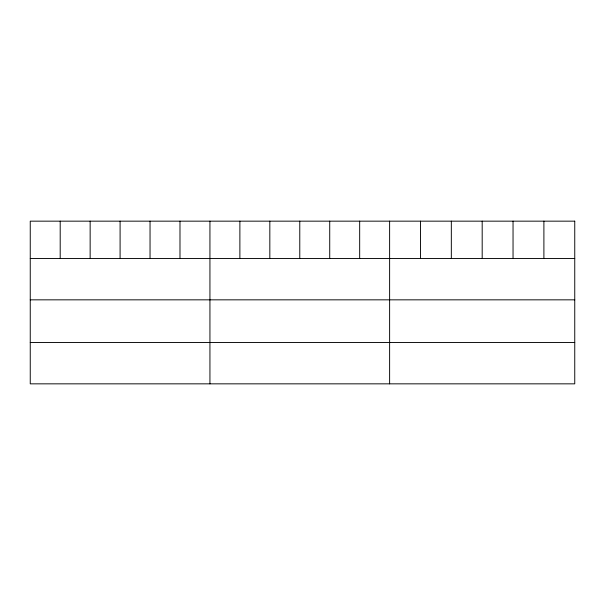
<?xml version="1.0" encoding="UTF-8"?>
<svg xmlns="http://www.w3.org/2000/svg" width="605" height="605" viewBox="0 0 605 605"><rect width="100%" height="100%" fill="white"/><g stroke="black" fill="none" stroke-linecap="round" stroke-linejoin="round"><path stroke-width="0.91" d="M30.25 258.464L574.75 258.464M30.25 299.838L574.75 299.838M30.25 342.468L574.75 342.468M543.895 221.158L543.895 258.464M513.04 221.158L513.04 258.464M482.185 221.158L482.185 258.464M451.33 221.158L451.33 258.464M420.475 221.158L420.475 258.464M389.62 221.158L389.62 383.842M359.673 221.158L359.673 258.464M329.725 221.158L329.725 258.464M299.777 221.158L299.777 258.464M269.83 221.158L269.83 258.464M239.882 221.158L239.882 258.464M209.935 221.158L209.935 383.842M179.987 221.158L179.987 258.464M150.04 221.158L150.04 258.464M120.093 221.158L120.093 258.464M90.145 221.158L90.145 258.464M60.197 221.158L60.197 258.464M574.75 221.158L30.25 221.158L30.25 383.842L574.75 383.842L574.75 221.158"/></g></svg>
